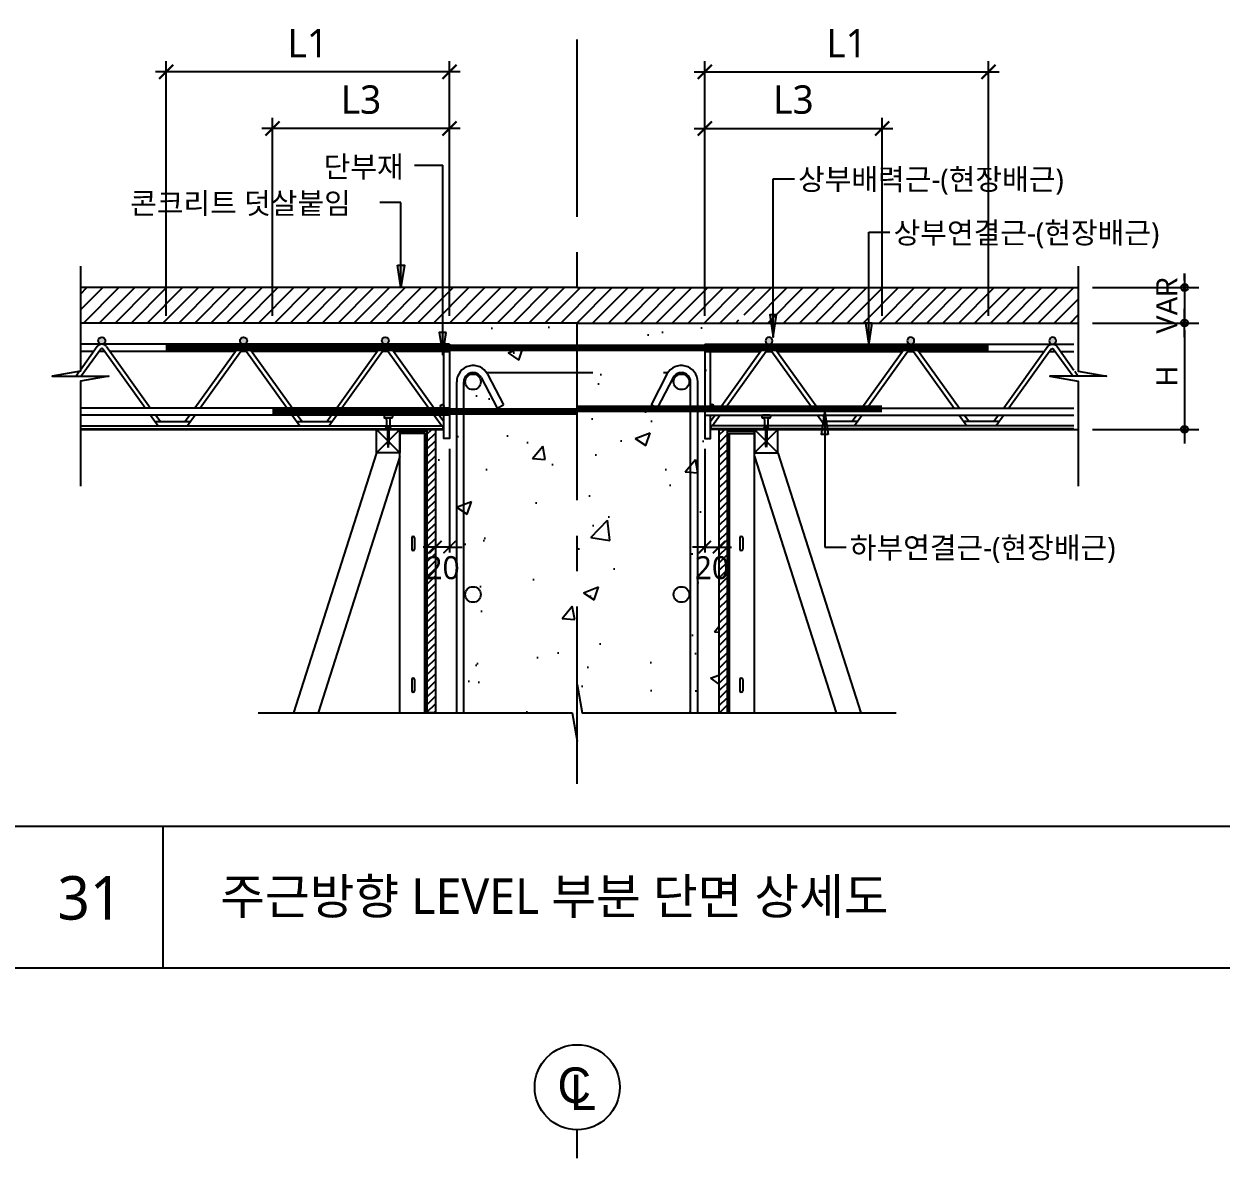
# Model space of a CAD drawing. Extents: x 10983 to 44623, y -18406 to 11294.
# Drawn here: x 31729 to 33418, y -4848 to -3248 of the extents above; entities that cross this region are included whole.
import ezdxf

# ---------------------------------------------------------------- set-up
doc = ezdxf.new("R2010")
doc.units = 0
doc.header["$LTSCALE"] = 100
doc.header["$MEASUREMENT"] = 0
doc.header["$PDMODE"] = 3
doc.header["$PDSIZE"] = 10
for name, pattern in [('CEN', [62, 60, -1, 0, -1]), ('CENTERX2', [4, 2.5, -0.5, 0.5, -0.5]), ('HID', [2.5, 1.5, -1]), ('HIDDEN', [0.375, 0.25, -0.125])]:
    doc.linetypes.add(name, pattern=pattern)
doc.layers.get('0').update_dxf_attribs({"linetype": 'CONTINUOUS'})
doc.layers.get('Defpoints').update_dxf_attribs({"color": 165, "linetype": 'CONTINUOUS'})
for name, color, linetype in [('-비콘 단부', 7, 'CONTINUOUS'), ('DECK-CEN', 1, 'CEN'), ('DECK-CON', 2, 'CONTINUOUS'), ('DECK-DIM', 255, 'CONTINUOUS'), ('DECK-ETC STEEL', 6, 'CONTINUOUS'), ('DECK-HATCH', 251, 'CONTINUOUS'), ('DECK-JOINT BAR', 4, 'HIDDEN'), ('DECK-LATTICE', 7, 'CONTINUOUS'), ('DECK-PG', 4, 'CONTINUOUS'), ('DECK-RC', 251, 'CONTINUOUS'), ('DECK-RC(ETC)', 252, 'CONTINUOUS'), ('DECK-TABLE', 7, 'CONTINUOUS'), ('DECK-TEX1', 6, 'CONTINUOUS'), ('DECK-TEXT', 7, 'CONTINUOUS'), ('DECK-TITLE TEXT', 3, 'CONTINUOUS'), ('DECK-TRANS', 3, 'CONTINUOUS'), ('E2', 7, 'CONTINUOUS')]:
    doc.layers.add(name, color=color, linetype=linetype)
doc.styles.get("Standard").update_dxf_attribs({"font": ''})
doc.styles.add('SY Panel', font='malgun.ttf')
doc.styles.add('VICON TEXT', font='malgun.ttf')
doc.styles.add('굴림', font='Gulim.ttf')
doc.styles.add('돋음', font='Dotum.ttf')
doc.styles.get('Standard').set_extended_font_data('Haansoft Dotum')
doc.dimstyles.get("Standard").update_dxf_attribs({"dimtxt": 0.18, "dimasz": 0.18, "dimexe": 0.18, "dimexo": 0.0625, "dimgap": 0.09, "dimtad": 0, "dimtih": 1, "dimtoh": 1, "dimdec": 4, "dimzin": 0, "dimdsep": 46, "dimtxsty": 'Standard', "dimcen": 0.09, "dimadec": 0, "dimazin": 0, "dimtfac": 1, "dimtdec": 4, "dimtofl": 0, "dimtmove": 0, "dimatfit": 3, "dimfxl": 1, "dimtolj": 1, "dimtzin": 0, "dimarcsym": 0})
doc.dimstyles.new('STDECK-DIM', dxfattribs={"dimtxt": 35, "dimasz": 20, "dimexe": 15, "dimexo": 40, "dimgap": 10, "dimtad": 1, "dimdec": 0, "dimtxsty": 'SY Panel', "dimblk": 'ARCHTICK', "dimcen": 2.5, "dimdle": 15, "dimclrd": 7, "dimclre": 7, "dimclrt": 6, "dimadec": 0, "dimazin": 0, "dimtfac": 1, "dimtdec": 0, "dimtmove": 0, "dimatfit": 3, "dimldrblk": 'ARCHTICK', "dimfxl": 1, "dimarcsym": 0})
doc.dimstyles.new('STDECK-DIM 2', dxfattribs={"dimscale": 2.5, "dimtxt": 12, "dimasz": 7, "dimexe": 3, "dimexo": 3, "dimgap": 3, "dimtad": 1, "dimdec": 0, "dimlunit": 6, "dimtxsty": 'VICON TEXT', "dimblk": 'ARCHTICK', "dimcen": 2.5, "dimclrd": 7, "dimclre": 7, "dimclrt": 6, "dimadec": 0, "dimazin": 0, "dimtfac": 1, "dimtdec": 0, "dimtix": 1, "dimtmove": 0, "dimatfit": 3, "dimfxl": 1, "dimarcsym": 0})
pattern_1 = [(45, (6451.725, -5287.8665), (-5.3033009, 5.3033009), [])]

# ---------------------------------------------------------------- blocks, each defined once
blk = doc.blocks.new('_ArchTick')
at = {"color": 0, "linetype": 'ByBlock', "const_width": 0.15}
blk.add_lwpolyline([(-0.5, -0.5), (0.5, 0.5)], dxfattribs=at)
blk = doc.blocks.new('*D90')
at = {"layer": 'DECK-DIM', "color": 7, "lineweight": -2}
for p, q in [((32689.5, -3659.9), (32689.5, -3300.5)), ((33089.5, -3659.9), (33089.5, -3300.5)), ((32674.5, -3315.5), (33104.5, -3315.5))]:
    blk.add_line(p, q, dxfattribs=at)
at = {"layer": 'Defpoints', "color": 0, "ltscale": 0.5}
for p in [(33089.5, -3315.5), (32689.5, -3699.9), (33089.5, -3699.9)]:
    blk.add_point(p, dxfattribs=at)
at = {"layer": 'DECK-DIM', "color": 7, "lineweight": -2, "ltscale": 0.5, "xscale": 20, "yscale": 20, "zscale": 20, "rotation": 180}
blk.add_blockref('_ArchTick', (32689.5, -3315.5), dxfattribs=at)
at = {"layer": 'DECK-DIM', "color": 7, "lineweight": -2, "ltscale": 0.5, "xscale": 20, "yscale": 20, "zscale": 20}
blk.add_blockref('_ArchTick', (33089.5, -3315.5), dxfattribs=at)
at = {"layer": 'DECK-DIM', "color": 6, "ltscale": 0.5, "insert": (32889.5, -3275.1), "char_height": 40, "attachment_point": 5, "style": 'SY Panel'}
blk.add_mtext('L1', dxfattribs=at)
blk = doc.blocks.new('*D91')
at = {"layer": 'DECK-DIM', "color": 7, "lineweight": -2}
for p, q in [((31929.5, -3659.9), (31929.5, -3300.5)), ((32329.5, -3659.9), (32329.5, -3300.5)), ((32344.5, -3315.5), (31914.5, -3315.5))]:
    blk.add_line(p, q, dxfattribs=at)
at = {"layer": 'Defpoints', "color": 0, "ltscale": 0.5}
for p in [(31929.5, -3315.5), (31929.5, -3699.9), (32329.5, -3699.9)]:
    blk.add_point(p, dxfattribs=at)
at = {"layer": 'DECK-DIM', "color": 7, "lineweight": -2, "ltscale": 0.5, "xscale": 20, "yscale": 20, "zscale": 20, "rotation": 180}
blk.add_blockref('_ArchTick', (31929.5, -3315.5), dxfattribs=at)
at = {"layer": 'DECK-DIM', "color": 7, "lineweight": -2, "ltscale": 0.5, "xscale": 20, "yscale": 20, "zscale": 20}
blk.add_blockref('_ArchTick', (32329.5, -3315.5), dxfattribs=at)
at = {"layer": 'DECK-DIM', "color": 6, "ltscale": 0.5, "insert": (32129.5, -3275.1), "char_height": 40, "attachment_point": 5, "style": 'SY Panel'}
blk.add_mtext('L1', dxfattribs=at)
blk = doc.blocks.new('*D92')
at = {"layer": 'DECK-DIM', "color": 7, "lineweight": -2}
for p, q in [((32079.5, -3659.9), (32079.5, -3380.5)), ((32329.5, -3659.9), (32329.5, -3380.5)), ((32344.5, -3395.5), (32064.5, -3395.5))]:
    blk.add_line(p, q, dxfattribs=at)
at = {"layer": 'Defpoints', "color": 0, "ltscale": 0.5}
for p in [(32079.5, -3395.5), (32079.5, -3699.9), (32329.5, -3699.9)]:
    blk.add_point(p, dxfattribs=at)
at = {"layer": 'DECK-DIM', "color": 7, "lineweight": -2, "ltscale": 0.5, "xscale": 20, "yscale": 20, "zscale": 20, "rotation": 180}
blk.add_blockref('_ArchTick', (32079.5, -3395.5), dxfattribs=at)
at = {"layer": 'DECK-DIM', "color": 7, "lineweight": -2, "ltscale": 0.5, "xscale": 20, "yscale": 20, "zscale": 20}
blk.add_blockref('_ArchTick', (32329.5, -3395.5), dxfattribs=at)
at = {"layer": 'DECK-DIM', "color": 6, "ltscale": 0.5, "insert": (32204.5, -3354.9), "char_height": 40, "attachment_point": 5, "style": 'SY Panel'}
blk.add_mtext('L3', dxfattribs=at)
blk = doc.blocks.new('*D93')
at = {"layer": 'DECK-DIM', "color": 7, "lineweight": -2}
for p, q in [((32689.5, -3659.9), (32689.5, -3380.5)), ((32939.5, -3659.9), (32939.5, -3380.5)), ((32674.5, -3395.5), (32954.5, -3395.5))]:
    blk.add_line(p, q, dxfattribs=at)
at = {"layer": 'Defpoints', "color": 0, "ltscale": 0.5}
for p in [(32939.5, -3395.5), (32689.5, -3699.9), (32939.5, -3699.9)]:
    blk.add_point(p, dxfattribs=at)
at = {"layer": 'DECK-DIM', "color": 7, "lineweight": -2, "ltscale": 0.5, "xscale": 20, "yscale": 20, "zscale": 20, "rotation": 180}
blk.add_blockref('_ArchTick', (32689.5, -3395.5), dxfattribs=at)
at = {"layer": 'DECK-DIM', "color": 7, "lineweight": -2, "ltscale": 0.5, "xscale": 20, "yscale": 20, "zscale": 20}
blk.add_blockref('_ArchTick', (32939.5, -3395.5), dxfattribs=at)
at = {"layer": 'DECK-DIM', "color": 6, "ltscale": 0.5, "insert": (32814.5, -3354.9), "char_height": 40, "attachment_point": 5, "style": 'SY Panel'}
blk.add_mtext('L3', dxfattribs=at)
blk = doc.blocks.new('DIMDOT')
at = {"color": 0}
blk.add_line((-2, 0), (2, 0), dxfattribs=at)
for radius in [0.5, 0.25]:
    blk.add_circle((0, 0), radius, dxfattribs=at)
blk = doc.blocks.new('*D134')
at = {"layer": 'DECK-DIM', "linetype": 'ByBlock', "lineweight": -2}
for p, q in [((33366.2, -3609.9), (33366.2, -3599.9)), ((33236.2, -3619.9), (33386.2, -3619.9)), ((33366.2, -3619.9), (33366.2, -3669.9)), ((33236.2, -3669.9), (33386.2, -3669.9)), ((33366.2, -3679.9), (33366.2, -3689.9))]:
    blk.add_line(p, q, dxfattribs=at)
at = {"layer": 'Defpoints', "color": 0, "ltscale": 0.5}
for p in [(33216.2, -3619.9), (33216.2, -3669.9), (33366.2, -3669.9)]:
    blk.add_point(p, dxfattribs=at)
at = {"layer": 'DECK-DIM', "lineweight": -2, "ltscale": 0.5, "xscale": 10, "yscale": 10, "zscale": 10}
for p, rotation in [((33366.2, -3619.9), 270), ((33366.2, -3669.9), 90)]:
    blk.add_blockref('DIMDOT', p, dxfattribs=dict(at, rotation=rotation))
at = {"layer": 'DECK-DIM', "color": 6, "ltscale": 0.5, "insert": (33341.2, -3644.9), "char_height": 30, "attachment_point": 5, "rotation": 90, "style": '돋음'}
blk.add_mtext('\\A1;VAR', dxfattribs=at)
blk = doc.blocks.new('*D135')
at = {"layer": 'DECK-DIM', "linetype": 'ByBlock', "lineweight": -2}
for p, q in [((33236.2, -3669.9), (33386.2, -3669.9)), ((33366.2, -3679.9), (33366.2, -3809.9)), ((33236.2, -3819.9), (33386.2, -3819.9))]:
    blk.add_line(p, q, dxfattribs=at)
at = {"layer": 'Defpoints', "color": 0, "ltscale": 0.5}
for p in [(33216.2, -3669.9), (33216.2, -3819.9), (33366.2, -3819.9)]:
    blk.add_point(p, dxfattribs=at)
at = {"layer": 'DECK-DIM', "lineweight": -2, "ltscale": 0.5, "xscale": 10, "yscale": 10, "zscale": 10}
for p, rotation in [((33366.2, -3669.9), 90), ((33366.2, -3819.9), 270)]:
    blk.add_blockref('DIMDOT', p, dxfattribs=dict(at, rotation=rotation))
at = {"layer": 'DECK-DIM', "color": 6, "ltscale": 0.5, "insert": (33341.2, -3744.9), "char_height": 30, "attachment_point": 5, "rotation": 90, "style": '돋음'}
blk.add_mtext('\\A1;H', dxfattribs=at)
blk = doc.blocks.new('*D136')
at = {"layer": 'DECK-DIM', "color": 7, "lineweight": -2}
for p, q in [((32689.5, -3847.4), (32689.5, -3993.5)), ((32709.5, -3847.4), (32709.5, -3993.5)), ((32689.5, -3986), (32672, -3986)), ((32689.5, -3986), (32709.5, -3986)), ((32709.5, -3986), (32727, -3986))]:
    blk.add_line(p, q, dxfattribs=at)
at = {"layer": 'Defpoints', "color": 0, "ltscale": 0.5}
for p in [(32689.5, -3839.9), (32709.5, -3839.9), (32709.5, -3986)]:
    blk.add_point(p, dxfattribs=at)
at = {"layer": 'DECK-DIM', "color": 7, "lineweight": -2, "ltscale": 0.5, "xscale": 17.5, "yscale": 17.5, "zscale": 17.5}
blk.add_blockref('_ArchTick', (32689.5, -3986), dxfattribs=at)
at = {"layer": 'DECK-DIM', "color": 7, "lineweight": -2, "ltscale": 0.5, "xscale": 17.5, "yscale": 17.5, "zscale": 17.5, "rotation": 180}
blk.add_blockref('_ArchTick', (32709.5, -3986), dxfattribs=at)
at = {"layer": 'DECK-DIM', "color": 6, "ltscale": 0.5, "insert": (32699.5, -4015.3), "char_height": 32.5, "attachment_point": 5, "style": 'VICON TEXT'}
blk.add_mtext('20', dxfattribs=at)
blk = doc.blocks.new('*D137')
at = {"layer": 'DECK-DIM', "color": 7, "lineweight": -2}
for p, q in [((32309.5, -3847.4), (32309.5, -3993.5)), ((32329.5, -3847.4), (32329.5, -3993.5)), ((32309.5, -3986), (32292, -3986)), ((32329.5, -3986), (32309.5, -3986)), ((32329.5, -3986), (32347, -3986))]:
    blk.add_line(p, q, dxfattribs=at)
at = {"layer": 'Defpoints', "color": 0, "ltscale": 0.5}
for p in [(32309.5, -3839.9), (32329.5, -3839.9), (32309.5, -3986)]:
    blk.add_point(p, dxfattribs=at)
at = {"layer": 'DECK-DIM', "color": 7, "lineweight": -2, "ltscale": 0.5, "xscale": 17.5, "yscale": 17.5, "zscale": 17.5}
blk.add_blockref('_ArchTick', (32309.5, -3986), dxfattribs=at)
at = {"layer": 'DECK-DIM', "color": 7, "lineweight": -2, "ltscale": 0.5, "xscale": 17.5, "yscale": 17.5, "zscale": 17.5, "rotation": 180}
blk.add_blockref('_ArchTick', (32329.5, -3986), dxfattribs=at)
at = {"layer": 'DECK-DIM', "color": 6, "ltscale": 0.5, "insert": (32319.5, -4015.3), "char_height": 32.5, "attachment_point": 5, "style": 'VICON TEXT'}
blk.add_mtext('20', dxfattribs=at)
blk = doc.blocks.new('tg3')
at = {"layer": 'DECK-TRANS', "ltscale": 0.5}
h = blk.add_hatch(color=3, dxfattribs=at)
h.dxf.hatch_style = 1
h.paths.add_polyline_path([(6018.8, 42141.7, 1), (6008.8, 42141.7, 0.399881), (6013.6, 42136.7), (6014.1, 42136.7, 0.399881)])
h.paths.add_polyline_path([(6208.9, 42141.7, 1), (6218.9, 42141.7, 1)])
h.paths.add_polyline_path([(6418.8, 42141.7, 1), (6408.8, 42141.7, 0.399881), (6413.6, 42136.7), (6414.1, 42136.7, 0.399881)])
at = {"layer": '-비콘 단부', "color": 116, "ltscale": 0.5}
blk.add_lwpolyline([(6496.5, 42046.7), (6496.5, 42126.7), (6504.5, 42126.7), (6504.5, 42004), (6496.5, 42004), (6496.5, 42036.7)], dxfattribs=at)
blk.add_circle((6494, 42049.2), 2.5, dxfattribs=at)
at = {"layer": 'DECK-LATTICE', "ltscale": 0.5}
for p, q in [((6504.5, 42136.7), (5983.8, 42136.7)), ((6007.5, 42133.4), (5983.8, 42100.3)), ((6020.5, 42133.4), (6082.8, 42046.7)), ((6207.5, 42133.4), (6145.2, 42046.7)), ((6220.5, 42133.4), (6282.8, 42046.7)), ((6407.5, 42133.4), (6345.2, 42046.7)), ((6420.5, 42133.4), (6482.8, 42046.7)), ((6504.5, 42136.7), (6504.5, 42126.7)), ((6002.7, 42126.7), (5983.8, 42126.7)), ((6012.4, 42129.9), (5985, 42091.7)), ((6017.9, 42126.7), (6010.1, 42126.7)), ((6015.6, 42129.9), (6075.4, 42046.7)), ((6202.7, 42126.7), (6025.3, 42126.7)), ((6212.4, 42129.9), (6152.6, 42046.7)), ((6217.9, 42126.7), (6210.1, 42126.7)), ((6215.6, 42129.9), (6275.4, 42046.7)), ((6402.7, 42126.7), (6225.3, 42126.7)), ((6412.4, 42129.9), (6352.6, 42046.7)), ((6417.9, 42126.7), (6410.1, 42126.7)), ((6415.6, 42129.9), (6475.4, 42046.7)), ((6504.5, 42126.7), (6425.3, 42126.7)), ((5982.5, 42098.6), (5977.6, 42091.7)), ((6504.5, 42046.7), (5983.8, 42046.7)), ((6504.5, 42036.7), (5983.8, 42036.7)), ((6082.6, 42036.7), (6093.4, 42021.7)), ((6090, 42036.7), (6096.5, 42027.7)), ((6138, 42036.7), (6131.6, 42027.7)), ((6145.4, 42036.7), (6134.6, 42021.7)), ((6282.6, 42036.7), (6293.4, 42021.7)), ((6290, 42036.7), (6296.5, 42027.7)), ((6338, 42036.7), (6331.6, 42027.7)), ((6345.4, 42036.7), (6334.6, 42021.7)), ((6482.6, 42036.7), (6493.4, 42021.7)), ((6490, 42036.7), (6496.5, 42027.7)), ((6089.1, 42027.7), (6139, 42027.7)), ((6093.4, 42021.7), (6134.6, 42021.7)), ((6289.1, 42027.7), (6339, 42027.7)), ((6293.4, 42021.7), (6334.6, 42021.7))]:
    blk.add_line(p, q, dxfattribs=at)
for centre, radius in [((6014, 42128.7), 8), ((6214, 42128.7), 8), ((6414, 42128.7), 8), ((6014, 42128.7), 2), ((6214, 42128.7), 2), ((6414, 42128.7), 2)]:
    blk.add_arc(centre, radius, 35.7097, 144.2903, dxfattribs=at)
at = {"layer": 'DECK-PG', "ltscale": 0.5}
for p, q in [((5983.8, 42021.7), (6495.5, 42021.7)), ((5983.8, 42017.2), (6495.5, 42017.2)), ((5983.8, 42016.7), (6495.5, 42016.7)), ((6495.5, 42016.7), (6495.5, 42021.7))]:
    blk.add_line(p, q, dxfattribs=at)
at = {"layer": 'DECK-TRANS', "ltscale": 0.5}
for centre in [(6013.8, 42141.7), (6213.9, 42141.7), (6413.8, 42141.7)]:
    blk.add_circle(centre, 5, dxfattribs=at)

msp = doc.modelspace()

# ---------------------------------------------------------------- hatches: boundary and pattern name
at = {"linetype": 'ByBlock'}
h = msp.add_hatch(color=256, dxfattribs=at)
h.paths.add_polyline_path([(32256.2, -3588.4), (32260.9, -3588.4), (32260.9, -3619.9)])
h.paths.add_polyline_path([(32260.9, -3588.4), (32265.7, -3588.4), (32260.9, -3619.9)])
h = msp.add_hatch(color=256, dxfattribs=at)
h.paths.add_polyline_path([(32790.6, -3658.4), (32785.9, -3658.4), (32785.9, -3689.9)])
h.paths.add_polyline_path([(32785.9, -3658.4), (32781.2, -3658.4), (32785.9, -3689.9)])
h = msp.add_hatch(color=256, dxfattribs=at)
h.paths.add_polyline_path([(32925.4, -3670.1), (32920.7, -3670.1), (32920.7, -3701.5)])
h.paths.add_polyline_path([(32920.7, -3670.1), (32916, -3670.1), (32920.7, -3701.5)])
h = msp.add_hatch(color=256, dxfattribs=at)
h.paths.add_polyline_path([(32324.5, -3683.4), (32319.8, -3683.4), (32319.8, -3714.9)])
h.paths.add_polyline_path([(32319.8, -3683.4), (32315, -3683.4), (32319.8, -3714.9)])
h = msp.add_hatch(color=256, dxfattribs=at)
h.paths.add_polyline_path([(32858.9, -3795.9), (32858.9, -3827.3), (32863.6, -3827.3)])
h.paths.add_polyline_path([(32858.9, -3795.9), (32854.2, -3827.3), (32858.9, -3827.3)])
at = {"layer": 'DECK-HATCH', "linetype": 'ByBlock'}
h = msp.add_hatch(dxfattribs=at)
h.set_pattern_fill('ANSI31', color=256, scale=5, style=0)
h.set_pattern_definition([(45, (-7725969.923, -2456209.229), (-11.225320152, 11.225320152), [])])
h.paths.add_polyline_path([(32741.4, -3619.9), (32509.5, -3619.9), (32509.5, -3669.9), (32738.4, -3669.9), (32736.6, -3658.3), (32741.4, -3658.3)])
h.paths.add_polyline_path([(32813.6, -3619.9), (32741.4, -3619.9), (32741.4, -3658.3), (32746.1, -3658.3), (32744.3, -3669.9), (32809.1, -3669.9), (32808.9, -3668.4), (32813.6, -3668.4)])
h.paths.add_polyline_path([(33216.2, -3619.9), (32813.6, -3619.9), (32813.6, -3668.4), (32818.3, -3668.4), (32818.1, -3669.9), (33216.2, -3669.9)])
h.paths.add_polyline_path([(31808.8, -3619.9), (31808.8, -3669.9), (32509.5, -3669.9), (32509.5, -3619.9)])
at = {"layer": 'DECK-HATCH'}
h = msp.add_hatch(dxfattribs=at)
h.set_pattern_fill('AR-CONC', color=256, scale=30, style=0)
h.set_pattern_definition([(50, (8151.72, -5287.87), (215.178, -18.8256), [22.5, -247.5]), (355, (8151.72, -5287.87), (-41.6254, 225.6576), [18, -198]), (100.4514, (8169.66, -5289.44), (173.5527, 206.832), [19.122, -210.3426]), (46.1842, (8151.72, -5227.87), (320.1724, -49.6558), [33.75, -371.25]), (96.6356, (8178.4, -5232), (280.3986, 292.2356), [28.683, -315.514]), (351.1842, (8151.72, -5227.87), (280.3986, 292.2356), [27, -297]), (21, (8181.72, -5242.87), (179.0721, -120.7857), [22.5, -247.5]), (326, (8181.72, -5242.87), (72.9946, 217.545), [18, -198]), (71.4514, (8196.65, -5252.93), (252.0667, 96.7593), [19.122, -210.3426]), (37.5, (8151.725, -5287.87), (3.64796, 99.86816), [0, -195.6, 0, -201, 0, -198.75]), (7.5, (8151.72, -5287.87), (78.92086, 118.3235), [0, -114.6, 0, -191.1, 0, -75.75]), (327.5, (8084.825, -5287.87), (160.14673, -6.76646), [0, -75, 0, -234, 0, -310.5]), (317.5, (8054.82, -5287.87), (174.95585, 30.0315), [0, -97.5, 0, -155.4, 0, -220.5])])
h.paths.add_polyline_path([(32509.5, -3669.9), (32309.5, -3669.9), (32309.5, -4220), (32502.4, -4220), (32509.5, -4260), (32509.5, -4180)])
h.paths.add_polyline_path([(32709.5, -3669.9), (32509.5, -3669.9), (32509.5, -4180), (32516.5, -4220), (32709.5, -4220)])
at = {"layer": 'DECK-HATCH', "linetype": 'ByBlock'}
h = msp.add_hatch(dxfattribs=at)
h.set_pattern_fill('ANSI31', color=256, scale=60, style=0)
h.set_pattern_definition(pattern_1)
h.paths.add_polyline_path([(32309.5, -3819.9), (32297.5, -3819.9), (32297.5, -4220), (32309.5, -4220)])
h.paths.add_polyline_path([(32290.2, -3938.5), (32348.8, -3938.5), (32348.8, -3983.5), (32290.2, -3983.5)], flags=9)
h = msp.add_hatch(dxfattribs=at)
h.set_pattern_fill('ANSI31', color=256, scale=60, style=0)
h.set_pattern_definition(pattern_1)
h.paths.add_polyline_path([(32721.5, -3819.9), (32709.5, -3819.9), (32709.5, -4220), (32721.5, -4220)])
h.paths.add_polyline_path([(32702.2, -3938.5), (32760.8, -3938.5), (32760.8, -3983.5), (32702.2, -3983.5)], flags=9)

# ---------------------------------------------------------------- linework, layer by layer
at = {"linetype": 'ByBlock'}
for p, q in [((32280.2, -3447.3), (32319.8, -3447.3)), ((32319.8, -3714.9), (32319.8, -3447.3)), ((32785.9, -3466.3), (32815.9, -3466.3)), ((32785.9, -3689.9), (32785.9, -3466.3)), ((32260.9, -3500.1), (32230.9, -3500.1)), ((32260.9, -3619.9), (32260.9, -3500.1)), ((32920.7, -3541.9), (32950.7, -3541.9)), ((32920.7, -3701.5), (32920.7, -3541.9)), ((32858.9, -3795.9), (32858.9, -3986)), ((32858.9, -3986), (32888.9, -3986))]:
    msp.add_line(p, q, dxfattribs=at)
for points in [[(32256.2, -3588.4), (32265.7, -3588.4), (32260.9, -3619.9), (32256.2, -3588.4)], [(32790.6, -3658.4), (32781.2, -3658.4), (32785.9, -3689.9), (32790.6, -3658.4)], [(32925.4, -3670.1), (32916, -3670.1), (32920.7, -3701.5), (32925.4, -3670.1)], [(32324.5, -3683.4), (32315, -3683.4), (32319.8, -3714.9), (32324.5, -3683.4)], [(32863.6, -3827.3), (32854.2, -3827.3), (32858.9, -3795.9), (32863.6, -3827.3)]]:
    msp.add_lwpolyline(points, dxfattribs=at)
at = {"layer": 'DECK-CEN', "linetype": 'CENTERX2'}
msp.add_line((32509.5, -4320), (32509.5, -3248), dxfattribs=at)
at = {"layer": 'DECK-CON'}
for p, q in [((32509.5, -3619.9), (31808.8, -3619.9)), ((32509.5, -3619.9), (33216.2, -3619.9)), ((32509.5, -3669.9), (31808.8, -3669.9)), ((32509.5, -3669.9), (33216.2, -3669.9)), ((32309.5, -3819.9), (31808.8, -3819.9)), ((32709.5, -3819.9), (33216.2, -3819.9))]:
    msp.add_line(p, q, dxfattribs=at)
for points in [[(31808.8, -3589.9), (31808.8, -3737.8), (31768.8, -3744.9), (31848.8, -3744.9), (31808.8, -3751.9), (31808.8, -3899.9)], [(33216.2, -3589.9), (33216.2, -3737.8), (33256.2, -3744.9), (33176.2, -3744.9), (33216.2, -3751.9), (33216.2, -3899.9)], [(32059.5, -4220), (32502.4, -4220), (32509.5, -4260), (32509.5, -4180), (32516.5, -4220), (32959.5, -4220)]]:
    msp.add_lwpolyline(points, dxfattribs=at)
for points in [[(32297.5, -3819.9), (32309.5, -3819.9), (32309.5, -4220), (32297.5, -4220)], [(32721.5, -3819.9), (32709.5, -3819.9), (32709.5, -4220), (32721.5, -4220)]]:
    msp.add_lwpolyline(points, close=True, dxfattribs=at)
at = {"layer": 'DECK-ETC STEEL'}
for points in [[(32294.5, -3819.9), (32297.5, -3819.9), (32297.5, -4220), (32294.5, -4220), (32294.5, -3825.9), (32259.5, -3825.9), (32259.5, -3822.9), (32294.5, -3822.9), (32294.5, -3819.9), (32297.5, -3819.9)], [(32724.5, -3819.9), (32721.5, -3819.9), (32721.5, -4220), (32724.5, -4220), (32724.5, -3825.9), (32759.5, -3825.9), (32759.5, -3822.9), (32724.5, -3822.9), (32724.5, -3819.9), (32721.5, -3819.9)]]:
    msp.add_lwpolyline(points, dxfattribs=at)
at = {"layer": 'DECK-JOINT BAR', "const_width": 10}
for points in [[(31928.9, -3704.9), (32509.5, -3704.9)], [(33090.1, -3704.9), (32509.5, -3704.9)], [(32079.5, -3794.9), (32509.5, -3794.9)], [(32939.5, -3790.9), (32509.5, -3790.9)]]:
    msp.add_lwpolyline(points, dxfattribs=at)
at = {"layer": 'DECK-RC'}
for p, q in [((32374, -3746.8), (32396.5, -3789.8)), ((32382.9, -3742.2), (32405.3, -3785.2)), ((32636.1, -3742.2), (32613.6, -3785.2)), ((32645, -3746.8), (32622.5, -3789.8)), ((32339.5, -4220), (32339.5, -3752.9)), ((32349.5, -4220), (32349.5, -3752.9)), ((32669.5, -4220), (32669.5, -3752.9)), ((32679.5, -4220), (32679.5, -3752.9)), ((32396.5, -3789.8), (32405.3, -3785.2)), ((32622.5, -3789.8), (32613.6, -3785.2))]:
    msp.add_line(p, q, dxfattribs=at)
at = {"layer": 'DECK-RC', "linetype": 'HID'}
msp.add_line((32381.4, -3739.9), (32637.5, -3739.9), dxfattribs=at)
at = {"layer": 'DECK-RC'}
for centre in [(32362.5, -3752.9), (32656.5, -3752.9), (32362.5, -4052.9), (32656.5, -4052.9)]:
    msp.add_circle(centre, 11, dxfattribs=at)
for centre, radius, start, end in [((32362.5, -3752.9), 23, 27.5898, 180), ((32656.5, -3752.9), 23, 0, 152.4102), ((32362.5, -3752.9), 13, 27.5824, 180), ((32656.5, -3752.9), 13, 0, 152.4176)]:
    msp.add_arc(centre, radius, start, end, dxfattribs=at)
at = {"layer": 'DECK-RC(ETC)'}
for p, q in [((32237, -3800.9), (32237, -3802.9)), ((32238, -3799.9), (32248, -3799.9)), ((32238, -3803.9), (32248, -3803.9)), ((32240.7, -3806.2), (32240.7, -3816.6)), ((32245.3, -3806.2), (32245.3, -3816.6)), ((32249, -3800.9), (32249, -3802.9)), ((32770, -3800.9), (32770, -3802.9)), ((32781, -3799.9), (32771, -3799.9)), ((32781, -3803.9), (32771, -3803.9)), ((32773.7, -3806.2), (32773.7, -3816.6)), ((32778.3, -3806.2), (32778.3, -3816.6)), ((32782, -3800.9), (32782, -3802.9)), ((32259.5, -3852.9), (32226.5, -3819.9)), ((32226.5, -3852.9), (32259.5, -3819.9)), ((32239, -3818.5), (32239, -3819.3)), ((32239.6, -3817.9), (32240.1, -3817.9)), ((32239.6, -3819.9), (32246.4, -3819.9)), ((32240.1, -3817.9), (32245.9, -3817.9)), ((32242, -3817.9), (32244, -3817.9)), ((32242, -3819.9), (32242, -3840.4)), ((32244, -3819.9), (32244, -3840.4)), ((32245.9, -3817.9), (32246.4, -3817.9)), ((32247, -3818.5), (32247, -3819.3)), ((32259.5, -4220), (32259.5, -3825.9)), ((32792.5, -3852.9), (32759.5, -3819.9)), ((32759.5, -3852.9), (32792.5, -3819.9)), ((32759.5, -4220), (32759.5, -3825.9)), ((32772, -3818.5), (32772, -3819.3)), ((32773.1, -3817.9), (32772.6, -3817.9)), ((32779.4, -3819.9), (32772.6, -3819.9)), ((32778.9, -3817.9), (32773.1, -3817.9)), ((32777, -3817.9), (32775, -3817.9)), ((32775, -3819.9), (32775, -3840.4)), ((32777, -3819.9), (32777, -3840.4)), ((32779.4, -3817.9), (32778.9, -3817.9)), ((32780, -3818.5), (32780, -3819.3)), ((32242, -3840.4), (32243, -3845.4)), ((32243, -3845.4), (32244, -3840.4)), ((32776, -3845.4), (32775, -3840.4)), ((32777, -3840.4), (32776, -3845.4)), ((32226.5, -3852.9), (32109.5, -4220)), ((32259.5, -3858), (32144.1, -4220)), ((32759.5, -3858), (32874.8, -4220)), ((32792.5, -3852.9), (32909.5, -4220)), ((32276, -3972.9), (32276, -3988.9)), ((32280, -3972.9), (32280, -3988.9)), ((32739, -3972.9), (32739, -3988.9)), ((32743, -3972.9), (32743, -3988.9)), ((32276, -4172.9), (32276, -4188.9)), ((32280, -4172.9), (32280, -4188.9)), ((32739, -4172.9), (32739, -4188.9)), ((32743, -4172.9), (32743, -4188.9))]:
    msp.add_line(p, q, dxfattribs=at)
for points in [[(32226.5, -3819.9), (32259.5, -3819.9), (32259.5, -3852.9), (32226.5, -3852.9), (32226.5, -3819.9)], [(32792.5, -3819.9), (32759.5, -3819.9), (32759.5, -3852.9), (32792.5, -3852.9), (32792.5, -3819.9)]]:
    msp.add_lwpolyline(points, dxfattribs=at)
for centre, radius, start, end in [((32238, -3800.9), 1, 90, 180), ((32238, -3802.9), 1, 180, 270), ((32237.9, -3806.6), 2.75, 7.7709, 89.4479), ((32248, -3806.6), 2.75, 90.5521, 172.2291), ((32248, -3800.9), 1, 0, 90), ((32248, -3802.9), 1, 270, 0), ((32771, -3800.9), 1, 90, 180), ((32771, -3802.9), 1, 180, 270), ((32770.9, -3806.6), 2.75, 7.7709, 89.4479), ((32781, -3806.6), 2.75, 90.5521, 172.2291), ((32781, -3800.9), 1, 0, 90), ((32781, -3802.9), 1, 270, 0), ((32239.6, -3818.5), 0.6, 90, 180), ((32239.6, -3819.3), 0.6, 180, 270), ((32239.3, -3816.5), 1.39, 281.7725, 355.1369), ((32246.7, -3816.5), 1.39, 184.8631, 258.2275), ((32246.4, -3818.5), 0.6, 0, 90), ((32246.4, -3819.3), 0.6, 270, 0), ((32772.6, -3818.5), 0.6, 90, 180), ((32772.6, -3819.3), 0.6, 180, 270), ((32772.3, -3816.5), 1.39, 281.7725, 355.1369), ((32779.7, -3816.5), 1.39, 184.8631, 258.2275), ((32779.4, -3818.5), 0.6, 0, 90), ((32779.4, -3819.3), 0.6, 270, 0), ((32278, -3972.9), 2, 0, 180), ((32278, -3972.9), 2, 0, 180), ((32741, -3972.9), 2, 0, 180), ((32741, -3972.9), 2, 0, 180), ((32278, -3988.9), 2, 180, 0), ((32741, -3988.9), 2, 180, 0), ((32278, -4172.9), 2, 0, 180), ((32278, -4172.9), 2, 0, 180), ((32741, -4172.9), 2, 0, 180), ((32741, -4172.9), 2, 0, 180), ((32278, -4188.9), 2, 180, 0), ((32741, -4188.9), 2, 180, 0)]:
    msp.add_arc(centre, radius, start, end, dxfattribs=at)
at = {"layer": 'DECK-TABLE', "ltscale": 0.5}
for p, q in [((35125.1, -4380.1), (28325.1, -4380.1)), ((31925.1, -4380.1), (31925.1, -4580.1)), ((35125.1, -4580.1), (28325.1, -4580.1))]:
    msp.add_line(p, q, dxfattribs=at)
at = {"layer": 'E2', "linetype": 'ByBlock'}
msp.add_line((32509.5, -4848), (32509.5, -4808), dxfattribs=at)
msp.add_circle((32509.5, -4748), 60, dxfattribs=at)

# ---------------------------------------------------------------- block references
at = {"layer": '-비콘 단부'}
msp.add_blockref('tg3', (25825, -45836.6), dxfattribs=at)
at = {"layer": '-비콘 단부', "xscale": -1}
msp.add_blockref('tg3', (39193.9, -45836.6), dxfattribs=at)

# ---------------------------------------------------------------- texts
at = {"layer": 'DECK-TEX1', "color": 6, "linetype": 'ByBlock', "style": '굴림'}
for s, p in [('C', (32481.7, -4770.1)), ('L', (32499.7, -4780.1))]:
    msp.add_text(s, height=50, dxfattribs=at).set_placement(p)
at = {"layer": 'DECK-TEXT', "style": 'VICON TEXT'}
for s, p in [('단부재', (32151.8, -3464.5)), ('상부배력근-(현장배근)', (32821, -3482.1)), ('콘크리트 덧살붙임', (31878.8, -3515.9)), ('상부연결근-(현장배근)', (32955.8, -3557.7)), ('하부연결근-(현장배근)', (32894, -4001.8))]:
    msp.add_text(s, height=30, dxfattribs=at).set_placement(p)
at = {"layer": 'DECK-TITLE TEXT', "color": 3, "style": 'VICON TEXT'}
for s, height, p in [('31', 61.43, (31776.3, -4511.6)), ('주근방향 LEVEL 부분 단면 상세도', 50.257, (32006.1, -4503.8))]:
    msp.add_text(s, height=height, dxfattribs=at).set_placement(p)

# ---------------------------------------------------------------- dimensions: what is measured, and where the dimension line sits
at = {"layer": 'DECK-DIM'}
for base, p2, text, picture, middle in [((31929.5, -3315.5), (31929.5, -3699.9), 'L1', '*D91', (32129.5, -3275.1)), ((32079.5, -3395.5), (32079.5, -3699.9), 'L3', '*D92', (32204.5, -3354.9))]:
    dim = msp.add_linear_dim(base=base, p1=(32329.5, -3699.9), p2=p2, angle=180, text=text, dimstyle='STDECK-DIM', override={"dimtxt": 40, "dimgap": 20}, dxfattribs=at)
    dim.commit()
    dim.dimension.update_dxf_attribs({"geometry": picture, "text_midpoint": middle})
for base, p2, text, picture, middle in [((33089.5, -3315.5), (33089.5, -3699.9), 'L1', '*D90', (32889.5, -3275.1)), ((32939.5, -3395.5), (32939.5, -3699.9), 'L3', '*D93', (32814.5, -3354.9))]:
    dim = msp.add_linear_dim(base=base, p1=(32689.5, -3699.9), p2=p2, text=text, dimstyle='STDECK-DIM', override={"dimtxt": 40, "dimgap": 20}, dxfattribs=at)
    dim.commit()
    dim.dimension.update_dxf_attribs({"geometry": picture, "text_midpoint": middle})
at = {"layer": 'DECK-DIM', "linetype": 'ByBlock'}
for base, p1, p2, text, picture, middle in [((33366.2, -3669.9), (33216.2, -3619.9), (33216.2, -3669.9), 'VAR', '*D134', (33341.2, -3644.9)), ((33366.2, -3819.9), (33216.2, -3669.9), (33216.2, -3819.9), 'H', '*D135', (33341.2, -3744.9))]:
    dim = msp.add_linear_dim(base=base, p1=p1, p2=p2, angle=90, text=text, dimstyle='Standard', override={"dimscale": 10, "dimtxt": 3, "dimasz": 1, "dimexe": 2, "dimexo": 2, "dimgap": 1, "dimtad": 1, "dimtih": 0, "dimtoh": 0, "dimdec": 0, "dimzin": 8, "dimtxsty": '돋음', "dimblk": 'DIMDOT', "dimcen": 0, "dimdle": 2, "dimclrd": 256, "dimclre": 256, "dimclrt": 6, "dimtfac": 0.1, "dimtdec": 0, "dimtix": 1, "dimtofl": 1, "dimtmove": 2, "dimtvp": 0.093333, "dimtzin": 8}, dxfattribs=at)
    dim.commit()
    dim.dimension.update_dxf_attribs({"geometry": picture, "text_midpoint": middle})
at = {"layer": 'DECK-DIM'}
dim = msp.add_linear_dim(base=(32309.5, -3986), p1=(32329.5, -3839.9), p2=(32309.5, -3839.9), angle=180, dimstyle='STDECK-DIM 2', override={"dimtxt": 13, "dimgap": 5, "dimtad": 2}, dxfattribs=at)
dim.commit()
dim.dimension.update_dxf_attribs({"geometry": '*D137', "text_midpoint": (32319.5, -4015.3)})
dim = msp.add_linear_dim(base=(32709.5, -3986), p1=(32689.5, -3839.9), p2=(32709.5, -3839.9), dimstyle='STDECK-DIM 2', override={"dimtxt": 13, "dimgap": 5, "dimtad": 2}, dxfattribs=at)
dim.commit()
dim.dimension.update_dxf_attribs({"geometry": '*D136', "text_midpoint": (32699.5, -4015.3)})

doc.saveas('drawing.dxf')
